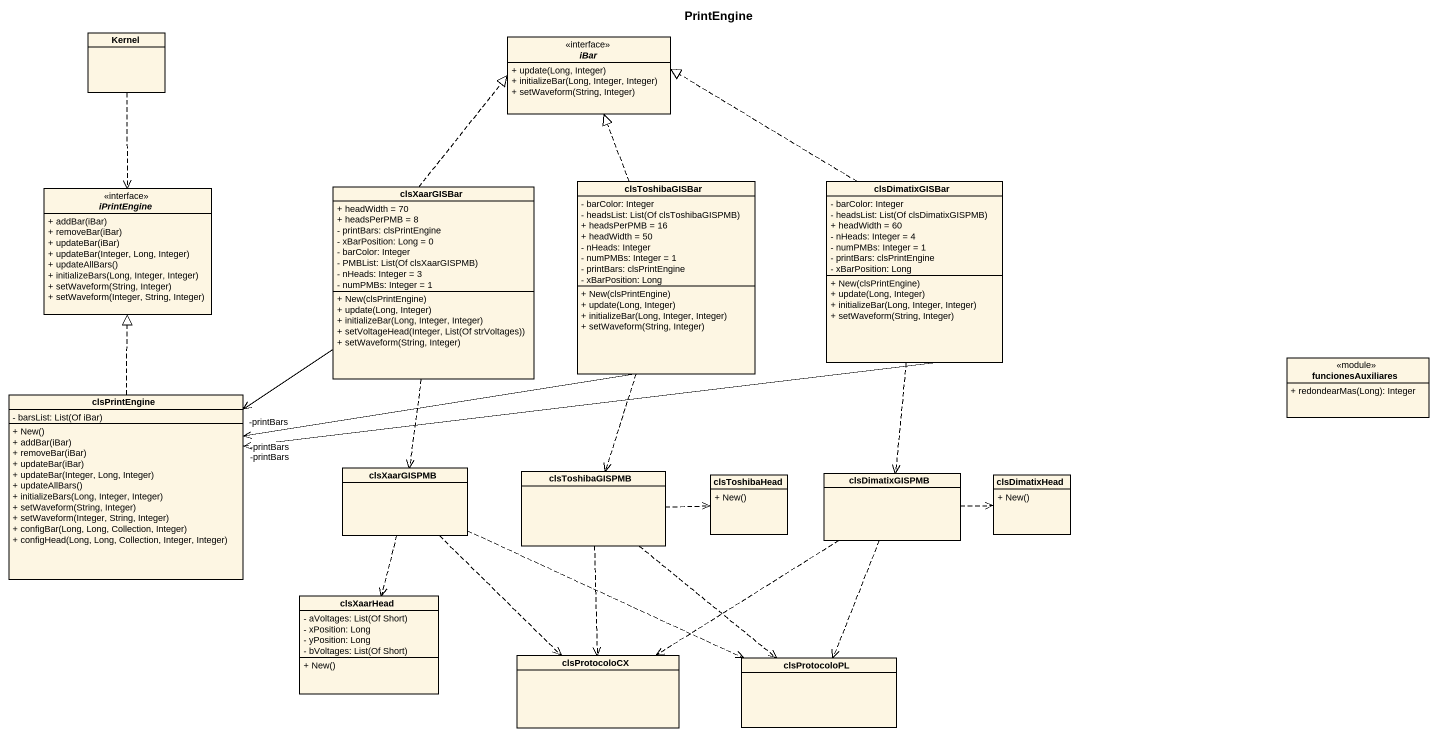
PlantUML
@startuml
title PrintEngine
hide circle
hide empty members
skinparam classAttributeIconSize 0
class Kernel
interface iBar <<interface>> {
  + update(Long, Integer)
  + initializeBar(Long, Integer, Integer)
  + setWaveform(String, Integer)
}
class clsToshibaGISBar {
  - barColor: Integer
  {field} - headsList: List(Of clsToshibaGISPMB)
  + headsPerPMB = 16
  + headWidth = 50
  - nHeads: Integer
  - numPMBs: Integer = 1
  - printBars: clsPrintEngine
  - xBarPosition: Long
  + New(clsPrintEngine)
  + update(Long, Integer)
  + initializeBar(Long, Integer, Integer)
  + setWaveform(String, Integer)
}
class clsDimatixGISBar {
  - barColor: Integer
  {field} - headsList: List(Of clsDimatixGISPMB)
  + headWidth = 60
  - nHeads: Integer = 4
  - numPMBs: Integer = 1
  - printBars: clsPrintEngine
  - xBarPosition: Long
  + New(clsPrintEngine)
  + update(Long, Integer)
  + initializeBar(Long, Integer, Integer)
  + setWaveform(String, Integer)
}
interface iPrintEngine <<interface>> {
  + addBar(iBar)
  + removeBar(iBar)
  + updateBar(iBar)
  + updateBar(Integer, Long, Integer)
  + updateAllBars()
  + initializeBars(Long, Integer, Integer)
  + setWaveform(String, Integer)
  + setWaveform(Integer, String, Integer)
}
class clsXaarGISBar {
  + headWidth = 70
  + headsPerPMB = 8
  - printBars: clsPrintEngine
  - xBarPosition: Long = 0
  - barColor: Integer
  {field} - PMBList: List(Of clsXaarGISPMB)
  - nHeads: Integer = 3
  - numPMBs: Integer = 1
  + New(clsPrintEngine)
  + update(Long, Integer)
  + initializeBar(Long, Integer, Integer)
  + setVoltageHead(Integer, List(Of strVoltages))
  + setWaveform(String, Integer)
}
class funcionesAuxiliares <<module>> {
  + redondearMas(Long): Integer
}
class clsPrintEngine {
  {field} - barsList: List(Of iBar)
  + New()
  + addBar(iBar)
  + removeBar(iBar)
  + updateBar(iBar)
  + updateBar(Integer, Long, Integer)
  + updateAllBars()
  + initializeBars(Long, Integer, Integer)
  + setWaveform(String, Integer)
  + setWaveform(Integer, String, Integer)
  + configBar(Long, Long, Collection, Integer)
  + configHead(Long, Long, Collection, Integer, Integer)
}
class clsXaarGISPMB
class clsToshibaGISPMB
class clsToshibaHead {
  + New()
}
class clsDimatixGISPMB
class clsDimatixHead {
  + New()
}
class clsXaarHead {
  {field} - aVoltages: List(Of Short)
  - xPosition: Long
  - yPosition: Long
  {field} - bVoltages: List(Of Short)
  + New()
}
class clsProtocoloCX
class clsProtocoloPL
Kernel ..> iPrintEngine
clsToshibaGISBar .up.|> iBar
clsToshibaGISBar -left-> "-printBars" clsPrintEngine
clsToshibaGISBar ..> clsToshibaGISPMB
clsDimatixGISBar .up.|> iBar
clsDimatixGISBar -left-> "-printBars" clsPrintEngine
clsDimatixGISBar ..> clsDimatixGISPMB
clsXaarGISBar .up.|> iBar
clsXaarGISBar --> "-printBars" clsPrintEngine
clsXaarGISBar ..> clsXaarGISPMB
clsPrintEngine .up.|> iPrintEngine
clsXaarGISPMB ..> clsXaarHead
clsXaarGISPMB ..> clsProtocoloCX
clsXaarGISPMB .right.> clsProtocoloPL
clsToshibaGISPMB .right.> clsToshibaHead
clsToshibaGISPMB ..> clsProtocoloCX
clsToshibaGISPMB ..> clsProtocoloPL
clsDimatixGISPMB .right.> clsDimatixHead
clsDimatixGISPMB ..> clsProtocoloCX
clsDimatixGISPMB ..> clsProtocoloPL
@enduml
